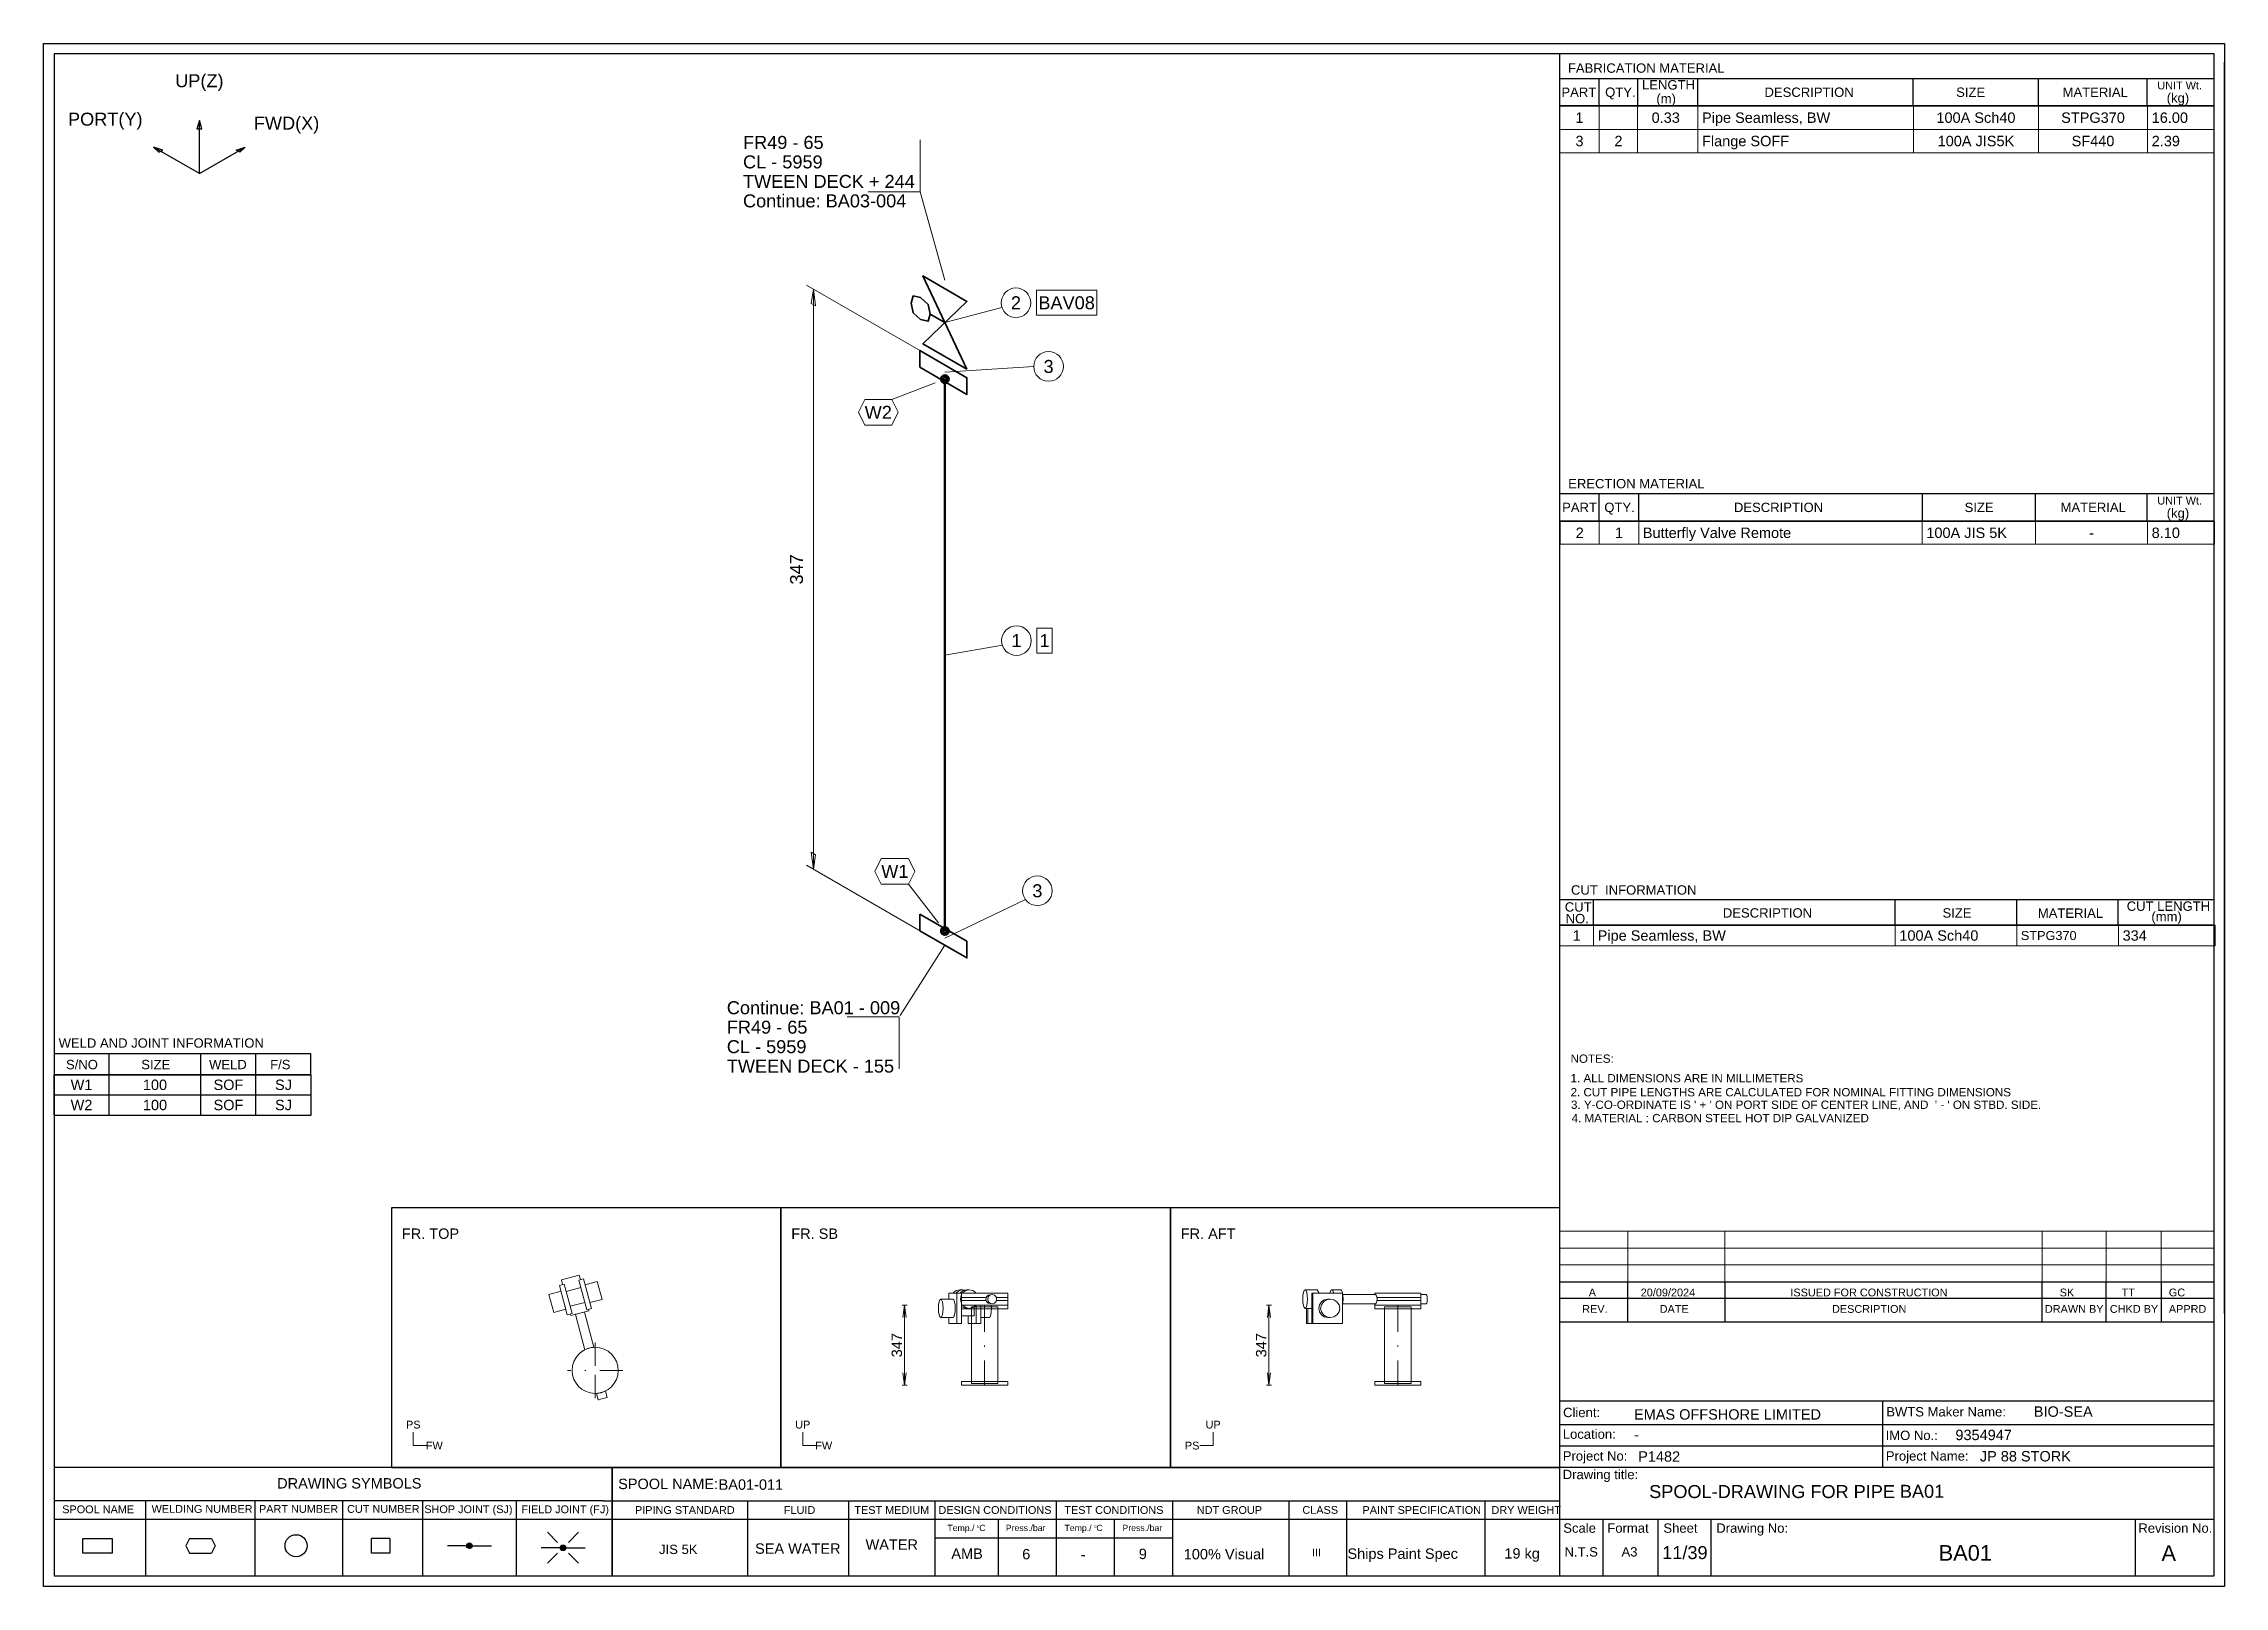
# Model space of a CAD drawing. Header units: millimetres. Extents: x 0 to 420, y 0 to 297.
import ezdxf
from ezdxf.enums import TextEntityAlignment as Align

# ---------------------------------------------------------------- set-up
doc = ezdxf.new("R2010")
doc.units = ezdxf.units.MM
doc.linetypes.add('DOTTED_DASHED5', pattern=[10, 4.444444, -2.666667, 0.222222, -2.666667])
for name, color, linetype in [('FramesFromTables', 40, 'Continuous'), ('I_Coordinates', 11, 'Continuous'), ('I_CutNumbers', 10, 'Continuous'), ('I_Dimensions', 4, 'Continuous'), ('I_OtherComponents', 2, 'Continuous'), ('I_PartNumbers', 9, 'Continuous'), ('I_Pipes', 1, 'Continuous'), ('I_Tags', 8, 'Continuous'), ('SymbolsOnDrawingSheet', 1, 'Continuous'), ('TextFromTables', 2, 'Continuous'), ('TextFromTextBoxes', 2, 'Continuous')]:
    doc.layers.add(name, color=color, linetype=linetype)
doc.styles.add('Cadmatic Default Text', font='arial.ttf')

# ---------------------------------------------------------------- blocks, each defined once
blk = doc.blocks.new('BA01727257703_BOM_4')
at = {"layer": 'FramesFromTables', "linetype": 'ByBlock', "lineweight": 18}
for p, q in [((292, 285), (418, 285)), ((292, 276), (292, 285)), ((292, 276), (292, 285)), ((299.6, 276), (299.6, 285)), ((299.6, 276), (299.6, 285)), ((307, 276), (307, 285)), ((307, 276), (307, 285)), ((318.6, 276), (318.6, 285)), ((318.6, 276), (318.6, 285)), ((360.1, 276), (360.1, 285)), ((360.1, 276), (360.1, 285)), ((384.2, 276), (384.2, 285)), ((384.2, 276), (384.2, 285)), ((405.2, 276), (405.2, 285)), ((405.2, 276), (405.2, 285)), ((418, 276), (418, 285)), ((292, 280.5), (418, 280.5)), ((292, 205), (418.1, 205)), ((292, 200.67), (292, 205)), ((292.1, 200.67), (292.1, 205)), ((299.6, 200.67), (299.6, 205)), ((299.6, 200.67), (299.6, 205)), ((307.2, 200.67), (307.2, 205)), ((307.2, 200.67), (307.2, 205)), ((361.8, 200.67), (361.8, 205)), ((361.8, 200.67), (361.8, 205)), ((383.6, 200.67), (383.6, 205)), ((383.6, 200.67), (383.6, 205)), ((405.2, 200.67), (405.2, 205)), ((405.2, 200.67), (405.2, 205)), ((418, 200.67), (418, 205)), ((292, 127.3), (418.2, 127.3)), ((292, 123.3), (292, 127.3)), ((292, 123.3), (292, 127.3)), ((298.5, 123.3), (298.5, 127.3)), ((298.5, 123.3), (298.5, 127.3)), ((356.6, 123.3), (356.6, 127.3)), ((356.6, 123.3), (356.6, 127.3)), ((380, 123.3), (380, 127.3)), ((380, 123.3), (380, 127.3)), ((399.6, 123.3), (399.6, 127.3)), ((399.6, 123.3), (399.6, 127.3)), ((418, 123.3), (418, 127.3)), ((292, 68.4), (418, 68.4)), ((292, 58.6), (292, 68.4)), ((292, 58.6), (292, 68.4)), ((305.1, 58.6), (305.1, 68.4)), ((305.1, 58.6), (305.1, 68.4)), ((323.8, 58.6), (323.8, 68.4)), ((323.8, 58.6), (323.8, 68.4)), ((384.9, 58.6), (384.9, 68.4)), ((384.9, 58.6), (384.9, 68.4)), ((397.2, 58.6), (397.2, 68.4)), ((397.2, 58.6), (397.2, 68.4)), ((407.8, 58.6), (407.8, 68.4)), ((407.8, 58.6), (407.8, 68.4)), ((418, 58.6), (418, 68.4)), ((292, 65.13), (418, 65.13)), ((292, 61.87), (418, 61.87))]:
    blk.add_line(p, q, dxfattribs=at)
at = {"layer": 'FramesFromTables', "linetype": 'ByBlock', "lineweight": -3}
for p, q in [((2, 98.5), (51.5, 98.5)), ((2, 90.73), (2, 98.5)), ((2, 90.73), (2, 98.5)), ((12.6, 90.73), (12.6, 98.5)), ((12.6, 90.73), (12.6, 98.5)), ((30.3, 90.73), (30.3, 98.5)), ((30.3, 90.73), (30.3, 98.5)), ((40.9, 90.73), (40.9, 98.5)), ((40.9, 90.73), (40.9, 98.5)), ((51.5, 90.73), (51.5, 98.5)), ((2, 94.62), (51.5, 94.62))]:
    blk.add_line(p, q, dxfattribs=at)
at = {"layer": 'FramesFromTables', "linetype": 'ByBlock', "lineweight": 18, "flags": 128}
for points in [[(292, 276), (418, 276), (418, 285)], [(292, 200.67), (418.1, 200.67), (418.1, 205)], [(292, 123.3), (418.2, 123.3), (418.2, 127.3)], [(292, 58.6), (418, 58.6), (418, 68.4)]]:
    blk.add_lwpolyline(points, dxfattribs=at)
at = {"layer": 'FramesFromTables', "linetype": 'ByBlock', "lineweight": -3, "flags": 128}
blk.add_lwpolyline([(2, 90.73), (51.5, 90.73), (51.5, 98.5)], dxfattribs=at)
at = {"layer": 'TextFromTables', "linetype": 'ByBlock', "lineweight": 13, "style": 'Cadmatic Default Text'}
for s, p in [('1', (295.8, 282.75)), ('3', (295.8, 278.25))]:
    blk.add_text(s, height=2, dxfattribs=at).set_placement(p, align=Align.MIDDLE_CENTER)
at = {"layer": 'TextFromTables', "linetype": 'ByBlock', "lineweight": 25, "style": 'Cadmatic Default Text'}
for s, p in [('0.33 ', (312.8, 282.75)), ('100A Sch40', (372.15, 282.75)), ('STPG370', (394.7, 282.75)), ('2', (303.3, 278.25)), ('100A JIS5K', (372.15, 278.25)), ('SF440', (394.7, 278.25)), ('2', (295.85, 202.83)), ('1', (303.4, 202.83)), ('-', (394.4, 202.83)), ('1', (295.25, 125.3)), ('W1', (7.3, 96.56)), ('100', (21.45, 96.56)), ('SOF', (35.6, 96.56)), ('SJ', (46.2, 96.56)), ('W2', (7.3, 92.67)), ('100', (21.45, 92.67)), ('SOF', (35.6, 92.67)), ('SJ', (46.2, 92.67))]:
    blk.add_text(s, height=2, dxfattribs=at).set_placement(p, align=Align.MIDDLE_CENTER)
for s, height, p in [('Pipe Seamless, BW ', 2, (319.4, 282.75)), ('16.00', 2, (406, 282.75)), ('Flange SOFF ', 2, (319.4, 278.25)), ('2.39', 2, (406, 278.25)), ('Butterfly Valve Remote ', 2, (308, 202.83)), ('100A JIS 5K', 2, (362.6, 202.83)), ('8.10', 2, (406, 202.83)), ('Pipe Seamless, BW', 2, (299.3, 125.3)), ('100A Sch40', 2, (357.4, 125.3)), ('STPG370', 1.75, (380.8, 125.3)), ('334', 2, (400.4, 125.3))]:
    blk.add_text(s, height=height, dxfattribs=at).set_placement(p, align=Align.MIDDLE_LEFT)
at = {"layer": 'TextFromTextBoxes', "linetype": 'ByBlock', "lineweight": -3, "style": 'Cadmatic Default Text'}
for s, p in [('EMAS OFFSHORE LIMITED', (306.3, 33.1)), ('BIO-SEA', (383.3, 33.65)), ('9354947', (368.2, 29.15)), ('-', (306.3, 29.2)), ('P1482', (307.1, 25)), ('JP 88 STORK', (372.9, 25.05)), ('BA01-011', (130, 19.6))]:
    blk.add_text(s, height=2, dxfattribs=at).set_placement(p, align=Align.MIDDLE_LEFT)
at = {"layer": 'TextFromTextBoxes', "linetype": 'ByBlock', "lineweight": 25, "style": 'Cadmatic Default Text'}
blk.add_text('BA01', height=2.5, dxfattribs=at).set_placement((357.5, 18.3), align=Align.MIDDLE_LEFT)
at = {"layer": 'TextFromTextBoxes', "linetype": 'ByBlock', "lineweight": -3, "style": 'Cadmatic Default Text'}
for s, height, p in [('WATER', 2, (163.35, 8.05)), ('SEA WATER', 2, (145.25, 7.28)), ('AMB', 2, (177.85, 6.3)), ('6', 2, (189.25, 6.2)), ('-', 2, (200.2, 6.15)), ('9', 2, (211.7, 6.25)), ('100% Visual', 2, (227.35, 6.2)), ('Ships Paint Spec', 2, (261.75, 6.3)), ('19 kg', 2, (284.75, 6.35)), ('11/39', 2.5, (316.1, 6.5))]:
    blk.add_text(s, height=height, dxfattribs=at).set_placement(p, align=Align.MIDDLE_CENTER)
at = {"layer": 'TextFromTextBoxes', "linetype": 'ByBlock', "lineweight": 25, "style": 'Cadmatic Default Text'}
blk.add_text('BA01', height=3, dxfattribs=at).set_placement((370.1, 6.45), align=Align.MIDDLE_CENTER)
blk = doc.blocks.new('SEDS_SPOOL_FORMAT_Gol_2')
at = {"layer": 'SymbolsOnDrawingSheet', "linetype": 'ByBlock', "lineweight": -3, "flags": 128}
for points in [[(0, 297), (420, 297), (420, 0), (0, 0), (0, 297)], [(418.01, 295.01), (2, 295.01)], [(2, 295.01), (2, 2)], [(292.02, 50.91), (292.02, 295.01)], [(418.01, 2), (418.01, 295.01)], [(292.02, 290.3), (418.01, 290.3)], [(299.59, 285.01), (299.59, 290.3)], [(307.02, 285.01), (307.02, 290.3)], [(318.61, 285.01), (318.61, 290.3)], [(360.08, 285.01), (360.08, 290.3)], [(384.18, 285.01), (384.18, 290.3)], [(405.15, 285.01), (405.15, 290.3)], [(405.15, 285.01), (405.15, 290.3)], [(420, 52.53), (420, 293.46)], [(420, 52.53), (420, 293.46)], [(292.02, 284.66), (292.02, 288.77)], [(292, 285), (418, 285)], [(292, 253.5), (292, 285)], [(292, 253.5), (292, 285)], [(292.02, 285.01), (418.01, 285.01)], [(418.01, 285.01), (292.02, 285.01)], [(418, 253.5), (418, 285)], [(292.02, 210.38), (418.01, 210.38)], [(299.57, 205.08), (299.57, 210.38)], [(307.21, 205.08), (307.21, 210.38)], [(361.83, 205.03), (361.83, 210.38)], [(383.61, 205.08), (383.61, 210.38)], [(405.15, 205.17), (405.15, 210.38)], [(292.02, 205.08), (292.02, 209.18)], [(292.02, 205.08), (418.01, 205.08)], [(292.02, 186.7), (292.02, 205.08)], [(292.02, 186.7), (292.02, 205.08)], [(418.01, 205.08), (292.02, 205.08)], [(418, 166), (418, 205)], [(292.02, 132.23), (418.01, 132.23)], [(292.02, 127.3), (292.02, 131.41)], [(298.48, 127.3), (298.48, 132.23)], [(356.6, 127.3), (356.6, 132.23)], [(380.01, 127.3), (380.01, 132.23)], [(399.56, 127.3), (399.56, 132.23)], [(292.02, 127.3), (418.01, 127.3)], [(418.01, 127.3), (292.02, 127.3)], [(418, 111.3), (418, 127.3)], [(2, 102.57), (51.49, 102.57)], [(12.6, 98.45), (12.6, 102.57)], [(30.28, 98.45), (30.28, 102.57)], [(40.88, 98.45), (40.88, 102.57)], [(51.49, 98.45), (51.49, 102.57)], [(2, 98.5), (51.5, 98.5)], [(2, 98.5), (51.5, 98.5)], [(51.49, 98.47), (2, 98.47)], [(2, 98.45), (51.49, 98.45)], [(418, 55.4), (418, 68.5)], [(292.02, 52.57), (292.02, 66.5)], [(292.02, 52.57), (292.02, 66.5)], [(292.02, 58.6), (418.01, 58.6)], [(292.02, 55.47), (418.01, 55.47)], [(305.1, 50.91), (305.1, 58.6)], [(323.84, 50.91), (323.84, 58.6)], [(384.91, 50.91), (384.91, 58.6)], [(397.21, 50.91), (397.21, 58.6)], [(407.86, 50.91), (407.86, 58.6)], [(292.02, 50.91), (418.01, 50.91)], [(292.02, 2), (292.02, 50.91)], [(292.02, 35.73), (418.01, 35.73)], [(354.24, 22.93), (354.24, 35.73)], [(292.02, 31.13), (418.01, 31.13)], [(292.02, 27.03), (418.01, 27.03)], [(2, 22.93), (107.74, 22.93)], [(107.74, 22.93), (292.02, 22.93)], [(109.52, 22.93), (109.52, 2)], [(109.52, 2), (109.52, 22.93)], [(292.02, 22.93), (418.01, 22.93)], [(107.74, 16.45), (2, 16.45)], [(2, 12.91), (292.02, 12.91)], [(19.62, 16.45), (19.62, 2)], [(40.69, 16.45), (40.69, 2)], [(57.56, 16.45), (57.56, 2)], [(72.95, 16.45), (72.95, 2)], [(91.02, 16.45), (91.02, 2)], [(107.74, 16.45), (292.02, 16.45)], [(135.58, 16.45), (135.58, 2)], [(155.03, 16.45), (155.03, 2)], [(171.67, 16.45), (171.67, 2)], [(183.82, 12.91), (183.82, 2)], [(195.02, 16.45), (195.02, 2)], [(206.21, 12.91), (206.21, 2)], [(217.4, 16.45), (217.4, 2)], [(239.85, 16.45), (239.85, 2)], [(250.91, 16.34), (250.91, 2)], [(277.59, 16.45), (277.59, 2)], [(292.02, 12.91), (418.01, 12.91)], [(300.39, 2), (300.39, 12.91)], [(310.96, 2), (310.96, 12.91)], [(321.13, 2), (321.13, 12.91)], [(402.9, 2), (402.9, 12.91)], [(13.2, 6.41), (7.55, 6.41), (7.55, 9.23), (13.2, 9.23)], [(13.2, 9.23), (13.2, 6.41)], [(28.12, 9.23), (27.42, 7.82)], [(28.12, 9.23), (32.36, 9.23)], [(32.36, 9.23), (33.07, 7.82)], [(66.68, 9.23), (66.68, 6.41), (63.15, 6.41), (63.15, 9.23)], [(66.68, 9.23), (63.15, 9.23)], [(99, 8.47), (97.06, 10.41)], [(101.09, 8.47), (103.03, 10.41)], [(171.67, 9.37), (217.4, 9.37)], [(171.67, 9.37), (217.4, 9.37)], [(27.42, 7.82), (28.12, 6.41)], [(28.12, 6.41), (32.36, 6.41)], [(33.07, 7.82), (32.36, 6.41)], [(81.48, 7.82), (77.79, 7.82)], [(81.49, 7.78), (82.04, 8.32)], [(81.51, 7.9), (81.93, 8.32)], [(81.52, 7.7), (82.14, 8.32)], [(81.55, 7.62), (82.22, 8.29)], [(81.56, 8.06), (81.76, 8.26)], [(81.57, 7.54), (82.28, 8.25)], [(81.62, 7.48), (82.34, 8.2)], [(81.68, 7.44), (82.4, 8.16)], [(81.74, 7.39), (82.45, 8.1)], [(81.8, 7.35), (82.48, 8.02)], [(81.88, 7.32), (82.5, 7.94)], [(81.98, 7.32), (82.53, 7.86)], [(82.09, 7.32), (82.52, 7.75)], [(82.24, 7.36), (82.47, 7.59)], [(82.54, 7.82), (86.24, 7.82)], [(99.51, 7.42), (95.82, 7.42)], [(99, 6.38), (97.06, 4.44)], [(99.53, 7.47), (99.99, 7.93)], [(99.53, 7.37), (100.1, 7.93)], [(99.56, 7.29), (100.2, 7.93)], [(99.58, 7.62), (99.88, 7.93)], [(99.58, 7.21), (100.27, 7.89)], [(99.61, 7.13), (100.33, 7.84)], [(99.67, 7.08), (100.39, 7.8)], [(99.73, 7.03), (100.45, 7.75)], [(99.79, 6.99), (100.49, 7.69)], [(99.85, 6.94), (100.52, 7.61)], [(99.94, 6.92), (100.54, 7.53)], [(100.04, 6.92), (100.57, 7.45)], [(100.15, 6.92), (100.54, 7.31)], [(100.38, 7.04), (100.49, 7.15)], [(100.57, 7.42), (104.27, 7.42)], [(101.09, 6.38), (103.03, 4.44)], [(2, 2), (418.01, 2)]]:
    blk.add_lwpolyline(points, dxfattribs=at)
at = {"layer": 'SymbolsOnDrawingSheet', "linetype": 'ByBlock', "lineweight": -3}
for centre, radius in [((48.63, 7.82), 2.12), ((82.01, 7.82), 0.53), ((100.04, 7.42), 0.53)]:
    blk.add_circle(centre, radius, dxfattribs=at)
at = {"layer": 'SymbolsOnDrawingSheet', "linetype": 'ByBlock', "lineweight": -3, "style": 'Cadmatic Default Text'}
for s, height, p in [('FABRICATION MATERIAL', 1.8, (293.57, 293.19)), ('LENGTH', 1.8, (307.84, 289.97)), ('PART', 1.8, (292.32, 288.55)), ('QTY.', 1.8, (300.74, 288.55)), ('DESCRIPTION', 1.8, (331.43, 288.55)), ('SIZE', 1.8, (368.34, 288.55)), ('MATERIAL', 1.8, (388.84, 288.55)), ('UNIT Wt.', 1.5, (407.08, 289.7)), (' (kg)', 1.8, (408.19, 287.46)), ('ERECTION MATERIAL', 1.8, (293.62, 213.19)), ('PART', 1.8, (292.45, 208.62)), ('QTY.', 1.8, (300.58, 208.62)), ('DESCRIPTION', 1.8, (325.54, 208.62)), ('SIZE', 1.8, (369.97, 208.62)), ('MATERIAL', 1.8, (388.45, 208.62)), ('UNIT Wt.', 1.5, (407.08, 209.77)), (' (kg)', 1.8, (408.19, 207.53)), ('CUT  INFORMATION', 1.8, (294.16, 134.97)), ('CUT ', 1.8, (292.97, 131.7)), ('DESCRIPTION', 1.8, (323.41, 130.55)), ('SIZE', 1.8, (365.72, 130.55)), ('MATERIAL', 1.8, (384.07, 130.5)), ('CUT LENGTH', 1.8, (401.19, 131.85)), ('NO.', 1.8, (293.13, 129.46)), ('(mm)', 1.8, (405.94, 129.85)), ('WELD AND JOINT INFORMATION', 1.8, (2.89, 105.5)), ('S/NO', 1.8, (4.31, 101.36)), ('SIZE', 1.8, (18.81, 101.36)), ('WELD', 1.8, (31.86, 101.36)), ('F/S', 1.8, (43.63, 101.36)), ('SPOOL-DRAWING FOR PIPE', 2.5, (309.22, 19.5))]:
    blk.add_text(s, height=height, dxfattribs=at).set_placement(p, align=Align.TOP_LEFT)
for s, height, p in [('(m)', 1.8, (310.6, 285.51)), ('Client:', 1.8, (292.64, 32.58)), ('BWTS Maker Name:', 1.8, (354.88, 32.71)), ('Location:', 1.8, (292.58, 28.41)), ('IMO No.:', 1.8, (354.76, 28.17)), ('Project No:', 1.8, (292.58, 24.2)), ('Project Name:', 1.8, (354.8, 24.2)), ('Drawing title:', 1.8, (292.57, 20.64)), ('DRAWING SYMBOLS', 2, (44.98, 18.84)), ('Temp./  C   ', 1.2, (174.06, 10.65)), ('0', 0.53, (179.71, 11.25)), ('Press./bar', 1.2, (185.31, 10.65)), ('Temp./  C   ', 1.2, (196.61, 10.65)), ('0', 0.53, (202.37, 11.25)), ('Press./bar', 1.2, (207.78, 10.65)), ('Scale', 1.8, (292.68, 10.32)), ('Format', 1.8, (301.16, 10.32)), ('Sheet', 1.8, (311.96, 10.32)), ('Drawing No:', 1.8, (322.14, 10.32)), ('Revision No.', 1.8, (403.43, 10.32)), ('N.T.S', 1.8, (292.92, 5.74)), ('A3', 1.8, (303.89, 5.74))]:
    blk.add_text(s, height=height, dxfattribs=at).set_placement(p)
for s, height, p in [('NOTES:', 1.6, (294.08, 101.59)), ('1. ALL DIMENSIONS ARE IN MILLIMETERS', 1.6, (294.08, 97.83)), ('2. CUT PIPE LENGTHS ARE CALCULATED FOR NOMINAL FITTING DIMENSIONS', 1.6, (294.08, 95.13)), ("3. Y-CO-ORDINATE IS ' + ' ON PORT SIDE OF CENTER LINE, AND  ' - ' ON STBD. SIDE.", 1.6, (294.16, 92.72)), ('4. MATERIAL : CARBON STEEL HOT DIP GALVANIZED', 1.6, (294.28, 90.15)), ('A', 1.5, (297.58, 56.58)), ('20/09/2024', 1.5, (307.59, 56.58)), ('ISSUED FOR CONSTRUCTION', 1.5, (336.41, 56.58)), ('SK', 1.5, (388.28, 56.58)), ('TT', 1.5, (400.21, 56.58)), ('GC', 1.5, (409.3, 56.58)), ('REV.', 1.5, (296.32, 53.41)), ('DATE', 1.5, (311.24, 53.41)), ('DESCRIPTION', 1.5, (344.43, 53.41)), ('DRAWN BY', 1.5, (385.43, 53.41)), ('CHKD BY', 1.5, (397.94, 53.41)), ('APPRD', 1.5, (409.3, 53.41)), ('SPOOL NAME:', 2, (110.65, 19.73)), ('SPOOL NAME', 1.5, (3.58, 14.83)), ('WELDING NUMBER', 1.5, (20.79, 14.91)), ('PART NUMBER', 1.5, (41.48, 14.91)), ('CUT NUMBER', 1.5, (58.44, 14.91)), ('SHOP JOINT (SJ)', 1.5, (73.31, 14.85)), ('FIELD JOINT (FJ)', 1.5, (92, 14.83)), ('PIPING STANDARD', 1.5, (113.89, 14.7)), ('FLUID', 1.5, (142.57, 14.7)), ('TEST MEDIUM', 1.5, (156.14, 14.7)), ('DESIGN CONDITIONS', 1.5, (172.34, 14.7)), ('TEST CONDITIONS', 1.5, (196.58, 14.7)), ('NDT GROUP', 1.5, (222.09, 14.7)), ('CLASS', 1.5, (242.43, 14.72)), ('PAINT SPECIFICATION', 1.5, (254.01, 14.7)), ('DRY WEIGHT', 1.5, (278.84, 14.7)), ('JIS 5K', 1.8, (118.53, 7.12)), ('III', 1.5, (244.26, 6.51)), ('A', 3, (407.89, 6.4))]:
    blk.add_text(s, height=height, dxfattribs=at).set_placement(p, align=Align.MIDDLE_LEFT)
blk = doc.blocks.new('BA01727257703_PRT_6_3')
at = {"layer": 'I_OtherComponents', "linetype": 'ByBlock', "lineweight": 35, "flags": 128}
for points in [[(125.82, 211.01), (117.34, 215.91), (125.82, 224.08), (117.34, 228.97), (125.82, 211.01)], [(118.75, 221.63), (118.33, 220.24), (116.91, 220.56), (115.5, 221.87), (115.07, 223.75), (115.5, 225.14), (116.91, 224.81), (118.33, 223.5), (118.75, 221.63), (121.58, 219.99)]]:
    blk.add_lwpolyline(points, dxfattribs=at)
at = {"layer": 'I_OtherComponents', "flags": 1}
blk.add_attdef('ValvePos', (121.58, 219.99), '', height=2.5, dxfattribs=at)
blk = doc.blocks.new('BA01727257703_PRT_7_3')
at = {"layer": 'I_OtherComponents', "linetype": 'ByBlock', "lineweight": 35, "flags": 128}
blk.add_lwpolyline([(116.77, 211.39), (116.77, 214.6), (125.82, 209.38), (125.82, 206.17), (116.77, 211.39)], dxfattribs=at)
at = {"layer": 'I_OtherComponents', "linetype": 'ByBlock', "lineweight": 50}
for radius in [0.75, 0.375]:
    blk.add_circle((121.58, 209.11), radius, dxfattribs=at)
blk = doc.blocks.new('BA01727257703_PRT_8_3')
at = {"layer": 'I_Pipes', "linetype": 'ByBlock', "lineweight": 50}
blk.add_line((121.58, 102.86), (121.58, 209.11), dxfattribs=at)
blk = doc.blocks.new('BA01727257703_PRT_10_3')
at = {"layer": 'I_OtherComponents', "linetype": 'ByBlock', "lineweight": 35, "flags": 128}
blk.add_lwpolyline([(116.77, 106.13), (116.77, 102.92), (125.82, 97.69), (125.82, 100.9), (116.77, 106.13)], dxfattribs=at)
at = {"layer": 'I_OtherComponents', "linetype": 'ByBlock', "lineweight": 50}
for radius in [0.75, 0.375]:
    blk.add_circle((121.58, 102.86), radius, dxfattribs=at)
blk = doc.blocks.new('BA01727257703_DIM_0_3')
at = {"layer": 'I_Dimensions', "linetype": 'ByBlock', "lineweight": 0}
for p, q in [((94.95, 227.2), (118.98, 213.33)), ((96.25, 114.77), (96.25, 226.45)), ((118.98, 101.64), (94.95, 115.52))]:
    blk.add_line(p, q, dxfattribs=at)
at = {"layer": 'I_Dimensions', "linetype": 'ByBlock', "lineweight": 0, "flags": 128}
for points in [[(96.25, 226.45), (96.68, 223.2), (95.82, 223.7), (96.25, 226.45)], [(96.25, 114.77), (96.68, 117.52), (95.82, 118.02), (96.25, 114.77)]]:
    blk.add_lwpolyline(points, dxfattribs=at)
at = {"layer": 'I_Dimensions', "linetype": 'ByBlock', "lineweight": 0, "style": 'Cadmatic Default Text'}
blk.add_text('347', height=2.5, rotation=90, dxfattribs=at).set_placement((93, 172.49), align=Align.MIDDLE_CENTER)
blk = doc.blocks.new('BA01727257703_CRD_0_3')
at = {"layer": 'I_Coordinates', "linetype": 'ByBlock', "lineweight": 0}
blk.add_line((116.8, 245.18), (121.58, 228.16), dxfattribs=at)
at = {"layer": 'I_Coordinates', "linetype": 'ByBlock', "lineweight": 0, "flags": 128}
blk.add_lwpolyline([(116.8, 255.18), (116.8, 245.18), (106.8, 245.18)], dxfattribs=at)
at = {"layer": 'I_Coordinates', "linetype": 'ByBlock', "lineweight": 0, "style": 'Cadmatic Default Text'}
for s, p in [('CL - 5959', (82.7, 249.68)), ('FR49 - 65', (82.7, 253.43)), ('TWEEN DECK + 244', (82.7, 245.93)), ('Continue: BA03-004', (82.7, 242.18))]:
    blk.add_text(s, height=2.5, dxfattribs=at).set_placement(p)
blk = doc.blocks.new('BA01727257703_CRD_1_3')
at = {"layer": 'I_Coordinates', "linetype": 'ByBlock', "lineweight": 0}
blk.add_line((112.96, 86.62), (121.58, 100.14), dxfattribs=at)
at = {"layer": 'I_Coordinates', "linetype": 'ByBlock', "lineweight": 0, "flags": 128}
blk.add_lwpolyline([(112.79, 76.35), (112.79, 86.35), (102.79, 86.35)], dxfattribs=at)
at = {"layer": 'I_Coordinates', "linetype": 'ByBlock', "lineweight": 0, "style": 'Cadmatic Default Text'}
for s, p in [('Continue: BA01 - 009', (79.58, 89.35)), ('FR49 - 65', (79.58, 85.6)), ('CL - 5959', (79.58, 81.85)), ('TWEEN DECK - 155', (79.58, 78.1))]:
    blk.add_text(s, height=2.5, dxfattribs=at).set_placement(p, align=Align.TOP_LEFT)
blk = doc.blocks.new('BA01727257703_PTN_0_3')
at = {"layer": 'I_PartNumbers', "linetype": 'ByBlock', "lineweight": 0}
blk.add_line((138.7, 211.55), (121.58, 210.47), dxfattribs=at)
blk.add_circle((141.55, 211.55), 2.85, dxfattribs=at)
at = {"layer": 'I_PartNumbers', "linetype": 'ByBlock', "lineweight": 0, "style": 'Cadmatic Default Text'}
blk.add_text('3', height=2.5, dxfattribs=at).set_placement((141.55, 211.55), align=Align.MIDDLE_CENTER)
blk = doc.blocks.new('BA01727257703_PTN_1_3')
at = {"layer": 'I_PartNumbers', "linetype": 'ByBlock', "lineweight": 0}
blk.add_line((137.08, 108.93), (121.58, 101.5), dxfattribs=at)
blk.add_circle((139.39, 110.61), 2.85, dxfattribs=at)
at = {"layer": 'I_PartNumbers', "linetype": 'ByBlock', "lineweight": 0, "style": 'Cadmatic Default Text'}
blk.add_text('3', height=2.5, dxfattribs=at).set_placement((139.39, 110.61), align=Align.MIDDLE_CENTER)
blk = doc.blocks.new('BA01727257703_PTN_2_3')
at = {"layer": 'I_PartNumbers', "linetype": 'ByBlock', "lineweight": 0}
blk.add_line((132.56, 222.93), (121.58, 219.99), dxfattribs=at)
blk.add_circle((135.27, 223.81), 2.85, dxfattribs=at)
at = {"layer": 'I_PartNumbers', "linetype": 'ByBlock', "lineweight": 0, "style": 'Cadmatic Default Text'}
blk.add_text('2', height=2.5, dxfattribs=at).set_placement((135.27, 223.81), align=Align.MIDDLE_CENTER)
blk = doc.blocks.new('BA01727257703_PTN_3_3')
at = {"layer": 'I_PartNumbers', "linetype": 'ByBlock', "lineweight": 0}
blk.add_line((132.65, 157.89), (121.58, 155.99), dxfattribs=at)
blk.add_circle((135.36, 158.77), 2.85, dxfattribs=at)
at = {"layer": 'I_PartNumbers', "linetype": 'ByBlock', "lineweight": 0, "style": 'Cadmatic Default Text'}
blk.add_text('1', height=2.5, dxfattribs=at).set_placement((135.36, 158.77), align=Align.MIDDLE_CENTER)
blk = doc.blocks.new('BA01727257703_CUT_4_3')
at = {"layer": 'I_CutNumbers', "linetype": 'ByBlock', "lineweight": 0, "flags": 128}
blk.add_lwpolyline([(142.24, 156.37), (142.24, 161.17), (139.3, 161.17), (139.3, 156.37), (142.24, 156.37)], dxfattribs=at)
at = {"layer": 'I_CutNumbers', "linetype": 'ByBlock', "lineweight": 0, "style": 'Cadmatic Default Text'}
blk.add_text('1', height=2.5, dxfattribs=at).set_placement((140.77, 158.77), align=Align.MIDDLE_CENTER)
blk = doc.blocks.new('BA01727257703_vpo_5_3')
at = {"layer": 'I_Tags', "linetype": 'ByBlock', "lineweight": 0, "flags": 128}
blk.add_lwpolyline([(150.82, 221.42), (150.82, 226.21), (139.21, 226.21), (139.21, 221.42), (150.82, 221.42)], dxfattribs=at)
at = {"layer": 'I_Tags', "linetype": 'ByBlock', "lineweight": 0, "style": 'Cadmatic Default Text'}
blk.add_text('BAV08', height=2.5, dxfattribs=at).set_placement((145.02, 223.81), align=Align.MIDDLE_CENTER)
blk = doc.blocks.new('Pi_Weld_0')
at = {"layer": 'I_Tags', "linetype": 'ByBlock', "lineweight": 0, "flags": 128}
for points in [[(-2.62, 2.45), (-3.84, 0)], [(-3.84, 0), (-2.62, -2.45)], [(2.62, 2.45), (-2.62, 2.45)], [(3.84, 0), (2.62, 2.45)], [(2.62, -2.45), (3.84, 0)], [(-2.62, -2.45), (2.62, -2.45)], [(2.62, -2.45), (8.42, -9.91)]]:
    blk.add_lwpolyline(points, dxfattribs=at)
at = {"layer": 'I_Tags', "linetype": 'ByBlock', "lineweight": 0, "style": 'Cadmatic Default Text'}
blk.add_text('W1', height=2.5, dxfattribs=at).set_placement((0, 0), align=Align.MIDDLE_CENTER)
blk = doc.blocks.new('Pi_Weld_1')
at = {"layer": 'I_Tags', "linetype": 'ByBlock', "lineweight": 0, "flags": 128}
for points in [[(2.62, 2.45), (10.96, 5.67)], [(-2.62, 2.45), (-3.84, 0)], [(-3.84, 0), (-2.62, -2.45)], [(2.62, 2.45), (-2.62, 2.45)], [(3.84, 0), (2.62, 2.45)], [(2.62, -2.45), (3.84, 0)], [(-2.62, -2.45), (2.62, -2.45)]]:
    blk.add_lwpolyline(points, dxfattribs=at)
at = {"layer": 'I_Tags', "linetype": 'ByBlock', "lineweight": 0, "style": 'Cadmatic Default Text'}
blk.add_text('W2', height=2.5, dxfattribs=at).set_placement((0, 0), align=Align.MIDDLE_CENTER)

msp = doc.modelspace()

# ---------------------------------------------------------------- linework, layer by layer
at = {"linetype": 'ByBlock', "lineweight": 13, "flags": 128}
for points in [[(166.32, 54.14), (165.32, 54.14)], [(165.82, 54.14), (165.5, 51.74), (165.82, 54.14), (166.13, 51.74), (165.82, 54.14)], [(165.82, 38.72), (165.82, 54.14)], [(236.49, 54.14), (235.49, 54.14)], [(235.99, 54.14), (235.68, 51.74), (235.99, 54.14), (236.31, 51.74), (235.99, 54.14)], [(235.99, 38.72), (235.99, 54.14)], [(166.32, 38.72), (165.32, 38.72)], [(165.82, 38.72), (166.13, 41.12), (165.82, 38.72), (165.5, 41.12), (165.82, 38.72)], [(236.49, 38.72), (235.49, 38.72)], [(235.99, 38.72), (236.31, 41.12), (235.99, 38.72), (235.68, 41.12), (235.99, 38.72)]]:
    msp.add_lwpolyline(points, dxfattribs=at)
at = {"linetype": 'DOTTED_DASHED5', "lineweight": 13, "flags": 128}
for points in [[(181.22, 54.14), (181.22, 53.43)], [(181.22, 39.03), (181.22, 53.83)], [(260.82, 54.14), (260.82, 53.43)], [(260.82, 39.03), (260.82, 53.83)], [(106.22, 46.92), (106.22, 36.25)], [(106.22, 36.25), (106.22, 46.92)], [(111.56, 41.58), (100.89, 41.58)], [(111.56, 41.58), (100.89, 41.58)], [(181.22, 38.72), (181.22, 39.43)], [(260.82, 38.72), (260.82, 39.43)]]:
    msp.add_lwpolyline(points, dxfattribs=at)
at = {"layer": 'SymbolsOnDrawingSheet', "linetype": 'ByBlock', "lineweight": 25, "flags": 128}
for points in [[(30.5, 280.57), (30, 282.21), (29.5, 280.57), (30.5, 280.57)], [(30, 272), (30, 282.21)], [(30, 272), (21.16, 277.1)], [(22.93, 276.49), (21.16, 277.1), (22.22, 276.08), (22.93, 276.49)], [(30, 272), (38.84, 277.1)], [(37.07, 276.49), (38.84, 277.1), (37.78, 276.08), (37.07, 276.49)], [(67, 22.9), (142, 22.9), (142, 72.9), (67, 72.9), (67, 22.9)], [(142, 22.9), (217, 22.9), (217, 72.9), (142, 72.9), (142, 22.9)], [(217, 22.9), (292, 22.9), (292, 72.9), (217, 72.9), (217, 22.9)]]:
    msp.add_lwpolyline(points, dxfattribs=at)
at = {"layer": 'SymbolsOnDrawingSheet', "linetype": 'ByBlock', "lineweight": 18, "flags": 128}
for points in [[(99.72, 58.99), (103.15, 59.91)], [(99.96, 58.09), (99.72, 58.99)], [(104, 59.18), (103.07, 58.93)], [(103.07, 58.93), (104.59, 53.26), (105.52, 53.51)], [(103.15, 59.91), (103.39, 59.01)], [(104, 59.18), (105.52, 53.51)], [(97.32, 56.19), (99.65, 56.81)], [(100.57, 53.38), (98.24, 52.75), (97.32, 56.19)], [(101.8, 52.51), (100.28, 58.18), (99.35, 57.93)], [(100.86, 52.26), (99.35, 57.93)], [(100.02, 55.42), (100.57, 53.38)], [(103.45, 57.51), (100.66, 56.76)], [(103.45, 57.51), (100.66, 56.76)], [(101.42, 53.93), (104.21, 54.68)], [(101.42, 53.93), (104.21, 54.68), (101.42, 53.93)], [(104.3, 58.06), (106.63, 58.68), (107.55, 55.25)], [(107.55, 55.25), (105.22, 54.63)], [(172.78, 55.3), (172.95, 55.16), (173.1, 54.78), (173.2, 54.2), (173.24, 53.52), (173.2, 52.84), (173.1, 52.26), (172.95, 51.88), (172.78, 51.74), (172.6, 51.88), (172.45, 52.26), (172.35, 52.84), (172.32, 53.52), (172.35, 54.2), (172.45, 54.78), (172.6, 55.16), (172.78, 55.3)], [(175.1, 55.3), (172.78, 55.3)], [(175.87, 56.46), (174.35, 56.46)], [(174.35, 56.46), (174.35, 55.3)], [(175.1, 55.3), (175.28, 55.16), (175.43, 54.78), (175.53, 54.2), (175.56, 53.52), (175.53, 52.84), (175.43, 52.26), (175.28, 51.88), (175.1, 51.74)], [(175.22, 56.56), (175.16, 56.46)], [(176.44, 57.08), (175.78, 56.94), (175.22, 56.56)], [(175.84, 56.56), (175.78, 56.46)], [(177.06, 57.08), (176.4, 56.94), (175.84, 56.56)], [(175.87, 50.59), (175.87, 56.46)], [(175.87, 56.46), (176.78, 56.46)], [(176.44, 57.08), (177.06, 57.08)], [(176.54, 56.46), (176.6, 56.56)], [(176.69, 54.62), (176.56, 55.3), (176.69, 55.98)], [(176.6, 56.56), (177.16, 56.94), (177.82, 57.08)], [(176.69, 55.98), (176.78, 56.12)], [(176.78, 54.48), (176.69, 54.62)], [(176.78, 54.14), (176.78, 56.46), (185.67, 56.46), (185.67, 54.14), (176.78, 54.14)], [(176.78, 55.01), (176.78, 55.59)], [(176.78, 55.59), (181.57, 55.59)], [(181.57, 55.01), (176.78, 55.01)], [(176.99, 56.46), (177.06, 56.56)], [(177.06, 56.56), (177.62, 56.94), (178.27, 57.08), (178.93, 56.94), (179.49, 56.56)], [(177.44, 57), (177.06, 57.08)], [(178.27, 57.08), (177.82, 57.08)], [(179.49, 56.56), (179.55, 56.46)], [(181.49, 55.3), (181.61, 55.74)], [(181.61, 54.86), (181.49, 55.3)], [(181.61, 55.74), (181.94, 56.07)], [(181.94, 54.53), (181.61, 54.86)], [(182.68, 56.19), (182.25, 56.07), (181.94, 55.74), (181.82, 55.3), (181.94, 54.86), (182.25, 54.53), (182.68, 54.41), (183.11, 54.53), (183.43, 54.86), (183.54, 55.3), (183.43, 55.74), (183.11, 56.07), (182.68, 56.19)], [(181.94, 56.07), (182.68, 56.19)], [(183.47, 55.59), (185.67, 55.59)], [(185.67, 55.01), (183.47, 55.01)], [(185.67, 55.59), (185.67, 55.01)], [(242.95, 57.08), (243.13, 56.94), (243.28, 56.56), (243.38, 55.98), (243.41, 55.3), (243.38, 54.62), (243.28, 54.04), (243.13, 53.66), (242.95, 53.52), (242.78, 53.66), (242.63, 54.04), (242.53, 54.62), (242.49, 55.3), (242.53, 55.98), (242.63, 56.56), (242.78, 56.94), (242.95, 57.08)], [(245.26, 57.08), (242.95, 57.08)], [(244.47, 50.59), (244.47, 56.46), (244.22, 56.46), (244.22, 50.59), (244.47, 50.59)], [(250.14, 50.59), (250.14, 56.46), (244.47, 56.46)], [(245.26, 57.08), (245.59, 56.56)], [(245.59, 56.56), (245.6, 56.46)], [(246.09, 54.78), (245.72, 54.2)], [(246.08, 54.2), (246.48, 54.78)], [(246.65, 55.16), (246.09, 54.78)], [(246.48, 54.78), (247.08, 55.16)], [(247.78, 55.3), (247.3, 55.3), (246.65, 55.16)], [(247.08, 55.16), (247.78, 55.3)], [(247.77, 56.56), (247.76, 56.46)], [(248.42, 56.56), (248.27, 56.94), (248.1, 57.08), (247.92, 56.94), (247.77, 56.56)], [(247.78, 51.74), (248.49, 51.88), (249.09, 52.26), (249.49, 52.84), (249.62, 53.52), (249.49, 54.2), (249.09, 54.78), (248.49, 55.16), (247.78, 55.3)], [(248.1, 57.08), (249.81, 57.08)], [(248.44, 56.46), (248.42, 56.56)], [(250.24, 54.62), (250.27, 55.3), (250.24, 55.98), (250.14, 56.56), (249.99, 56.94), (249.81, 57.08)], [(250.14, 54.06), (250.24, 54.62)], [(250.2, 56.19), (256.52, 56.19)], [(256.37, 56.46), (265.26, 56.46), (265.26, 54.14), (256.37, 54.14)], [(256.37, 56.19), (256.37, 56.46)], [(256.52, 56.19), (256.66, 56.07)], [(256.66, 56.07), (256.79, 55.74)], [(256.79, 54.86), (256.66, 54.53)], [(256.79, 55.74), (256.84, 55.3)], [(256.84, 55.3), (256.79, 54.86)], [(256.8, 55.59), (265.26, 55.59)], [(265.26, 55.01), (256.8, 55.01)], [(266.26, 56.19), (265.26, 56.19)], [(265.26, 55.59), (265.26, 55.01)], [(266.38, 56.07), (266.26, 56.19)], [(266.46, 55.74), (266.38, 56.07)], [(266.38, 54.53), (266.46, 54.86)], [(266.49, 55.3), (266.46, 55.74)], [(266.46, 54.86), (266.49, 55.3)], [(100.86, 52.26), (101.8, 52.51)], [(101.56, 52.12), (101.48, 52.42)], [(104.99, 53.04), (101.56, 52.12)], [(102.53, 52.38), (102.42, 52.35), (104.24, 45.56)], [(102.85, 52.47), (102.53, 52.38)], [(103.28, 52.58), (102.85, 52.47)], [(103.71, 52.7), (103.28, 52.58)], [(104.02, 52.78), (103.71, 52.7)], [(105.83, 46.01), (105.95, 46.02), (104.14, 52.81), (104.02, 52.78)], [(104.91, 53.35), (104.99, 53.04)], [(172.78, 51.74), (175.1, 51.74)], [(174.35, 51.74), (174.35, 50.59)], [(174.35, 50.59), (175.87, 50.59)], [(174.35, 50.59), (175.28, 50.59), (176.8, 50.59)], [(176.8, 50.59), (175.87, 50.59)], [(185.67, 54.14), (185.67, 53.43), (176.78, 53.43), (176.78, 54.14), (185.67, 54.14)], [(176.8, 54.14), (176.8, 50.59)], [(177.16, 53.66), (176.8, 53.91)], [(179.21, 53.85), (179.21, 52.06), (176.8, 52.06)], [(176.8, 52.06), (178.45, 52.06)], [(177.06, 54.04), (176.99, 54.14)], [(178.27, 53.52), (177.62, 53.66), (177.06, 54.04)], [(177.82, 53.52), (177.16, 53.66)], [(177.82, 53.52), (178.27, 53.52)], [(178.07, 52.06), (178.07, 50.59)], [(178.07, 50.59), (179.59, 50.59)], [(178.07, 50.59), (179.01, 50.59), (180.52, 50.59)], [(179.49, 54.04), (178.93, 53.66), (178.27, 53.52)], [(178.45, 52.06), (179.21, 52.06)], [(178.68, 39.03), (178.68, 53.83), (183.76, 53.83), (183.76, 39.03), (178.68, 39.03)], [(179.55, 54.14), (179.49, 54.04)], [(179.59, 54.14), (179.59, 50.59)], [(179.59, 50.59), (180.52, 50.59)], [(180.52, 50.59), (180.52, 54.14)], [(182.09, 51.74), (180.52, 51.74)], [(182.68, 54.41), (181.94, 54.53)], [(182.09, 51.74), (182.27, 51.88), (182.41, 52.26), (182.51, 52.84), (182.55, 53.52)], [(182.55, 53.52), (182.52, 54.14)], [(242.95, 53.52), (244.22, 53.52)], [(243.22, 50.59), (243.22, 53.52)], [(243.47, 50.59), (243.22, 50.59)], [(243.22, 50.59), (248.89, 50.59), (249.14, 50.59)], [(243.47, 53.52), (243.47, 50.59)], [(243.47, 50.59), (249.14, 50.59)], [(244.22, 50.59), (249.89, 50.59)], [(244.47, 50.59), (250.14, 50.59)], [(245.72, 54.2), (245.59, 53.52)], [(245.59, 53.52), (245.72, 52.84)], [(245.72, 52.84), (246.09, 52.26)], [(245.94, 53.52), (246.08, 54.2)], [(246.08, 52.84), (245.94, 53.52)], [(246.48, 52.26), (246.08, 52.84)], [(246.09, 52.26), (246.65, 51.88)], [(247.08, 51.88), (246.48, 52.26)], [(246.65, 51.88), (247.3, 51.74), (247.78, 51.74), (247.08, 51.88)], [(249.89, 50.59), (250.14, 50.59)], [(256.52, 54.41), (250.2, 54.41)], [(256.37, 54.14), (256.37, 54.41)], [(265.26, 54.14), (265.26, 53.43), (256.37, 53.43), (256.37, 54.14), (265.26, 54.14)], [(256.66, 54.53), (256.52, 54.41)], [(258.27, 39.03), (258.27, 53.83), (263.36, 53.83), (263.36, 39.03), (258.27, 39.03)], [(265.26, 54.41), (266.26, 54.41)], [(266.26, 54.41), (266.38, 54.53)], [(104.24, 45.56), (104.35, 45.61)], [(104.35, 45.61), (104.65, 45.74)], [(104.65, 45.74), (105.07, 45.88)], [(105.07, 45.88), (105.51, 45.97)], [(105.51, 45.97), (105.83, 46.01)], [(176.78, 38.72), (176.78, 39.43), (185.67, 39.43), (185.67, 38.72), (176.78, 38.72)], [(256.37, 38.72), (256.37, 39.43), (265.26, 39.43), (265.26, 38.72), (256.37, 38.72)], [(106.61, 37.16), (106.49, 37.15), (106.82, 35.91), (106.94, 35.94)], [(106.94, 37.2), (106.61, 37.16)], [(107.37, 37.29), (106.94, 37.2)], [(106.94, 35.94), (107.25, 36.02)], [(107.25, 36.02), (107.68, 36.14)], [(107.8, 37.43), (107.37, 37.29)], [(107.68, 36.14), (108.11, 36.25)], [(108.1, 37.56), (107.8, 37.43)], [(108.21, 37.61), (108.1, 37.56)], [(108.11, 36.25), (108.43, 36.34)], [(108.43, 36.34), (108.54, 36.37), (108.21, 37.61)], [(71.2, 27.1), (71.2, 29.67)], [(146.2, 27.1), (146.2, 29.67)], [(225.24, 27.1), (225.24, 29.67)], [(71.2, 27.1), (73.78, 27.1)], [(146.2, 27.1), (148.77, 27.1)], [(225.24, 27.1), (222.66, 27.1)]]:
    msp.add_lwpolyline(points, dxfattribs=at)
at = {"layer": 'SymbolsOnDrawingSheet', "linetype": 'ByBlock', "lineweight": 18}
msp.add_circle((106.22, 41.58), 4.44, dxfattribs=at)
msp.add_circle((106.22, 41.58), 4.44, dxfattribs=at)
msp.add_circle((106.22, 41.58), 4.44, dxfattribs=at)
msp.add_arc((106.22, 41.58), 4.44, 90, 134.9991, dxfattribs=at)

# ---------------------------------------------------------------- block references
at = {"layer": 'I_Coordinates', "lineweight": 0}
for name in ['BA01727257703_CRD_0_3', 'BA01727257703_CRD_1_3']:
    msp.add_blockref(name, (52, 23.3), dxfattribs=at)
at = {"layer": 'I_CutNumbers', "lineweight": 0}
msp.add_blockref('BA01727257703_CUT_4_3', (52, 23.3), dxfattribs=at)
at = {"layer": 'I_Dimensions', "lineweight": 0}
msp.add_blockref('BA01727257703_DIM_0_3', (52, 23.3), dxfattribs=at)
at = {"layer": 'I_OtherComponents', "lineweight": 35}
for name in ['BA01727257703_PRT_6_3', 'BA01727257703_PRT_7_3', 'BA01727257703_PRT_10_3']:
    msp.add_blockref(name, (52, 23.3), dxfattribs=at)
at = {"layer": 'I_PartNumbers', "lineweight": 0}
for name in ['BA01727257703_PTN_2_3', 'BA01727257703_PTN_0_3', 'BA01727257703_PTN_3_3', 'BA01727257703_PTN_1_3']:
    msp.add_blockref(name, (52, 23.3), dxfattribs=at)
at = {"layer": 'I_Pipes', "lineweight": 50}
msp.add_blockref('BA01727257703_PRT_8_3', (52, 23.3), dxfattribs=at)
at = {"layer": 'I_Tags', "lineweight": 0}
msp.add_blockref('BA01727257703_vpo_5_3', (52, 23.3), dxfattribs=at)
at = {"layer": 'I_Tags'}
for name, p in [('Pi_Weld_1', (160.75, 226.02)), ('Pi_Weld_0', (163.94, 137.65))]:
    msp.add_blockref(name, p, dxfattribs=at)
at = {"layer": 'SymbolsOnDrawingSheet'}
msp.add_blockref('SEDS_SPOOL_FORMAT_Gol_2', (0, 0), dxfattribs=at)
at = {"layer": 'TextFromTextBoxes', "lineweight": 25}
msp.add_blockref('BA01727257703_BOM_4', (0, 0), dxfattribs=at)

# ---------------------------------------------------------------- texts
at = {"layer": 'SymbolsOnDrawingSheet', "linetype": 'ByBlock', "lineweight": 25, "style": 'Cadmatic Default Text'}
for s, p in [('UP(Z)', (30, 289.86)), ('PORT(Y)', (11.88, 282.46)), ('FWD(X)', (46.79, 281.7))]:
    msp.add_text(s, height=2.5, dxfattribs=at).set_placement(p, align=Align.MIDDLE_CENTER)
for s, p in [('FR. TOP', (69, 68.9)), ('FR. SB', (144, 68.9)), ('FR. AFT', (219, 68.9))]:
    msp.add_text(s, height=2, dxfattribs=at).set_placement(p, align=Align.TOP_LEFT)
at = {"layer": 'SymbolsOnDrawingSheet', "linetype": 'ByBlock', "lineweight": 13, "style": 'Cadmatic Default Text'}
for p in [(164.32, 46.43), (234.49, 46.43)]:
    msp.add_text('347', height=2, rotation=90, dxfattribs=at).set_placement(p, align=Align.MIDDLE_CENTER)
at = {"layer": 'SymbolsOnDrawingSheet', "linetype": 'ByBlock', "lineweight": 18, "style": 'Cadmatic Default Text'}
for s, p in [('PS', (71.2, 31.14)), ('UP', (146.2, 31.14)), ('UP', (225.24, 31.14)), ('FW', (75.24, 27.1)), ('FW', (150.24, 27.1)), ('PS', (221.2, 27.1))]:
    msp.add_text(s, height=1.5, dxfattribs=at).set_placement(p, align=Align.MIDDLE_CENTER)

doc.saveas('drawing.dxf')
